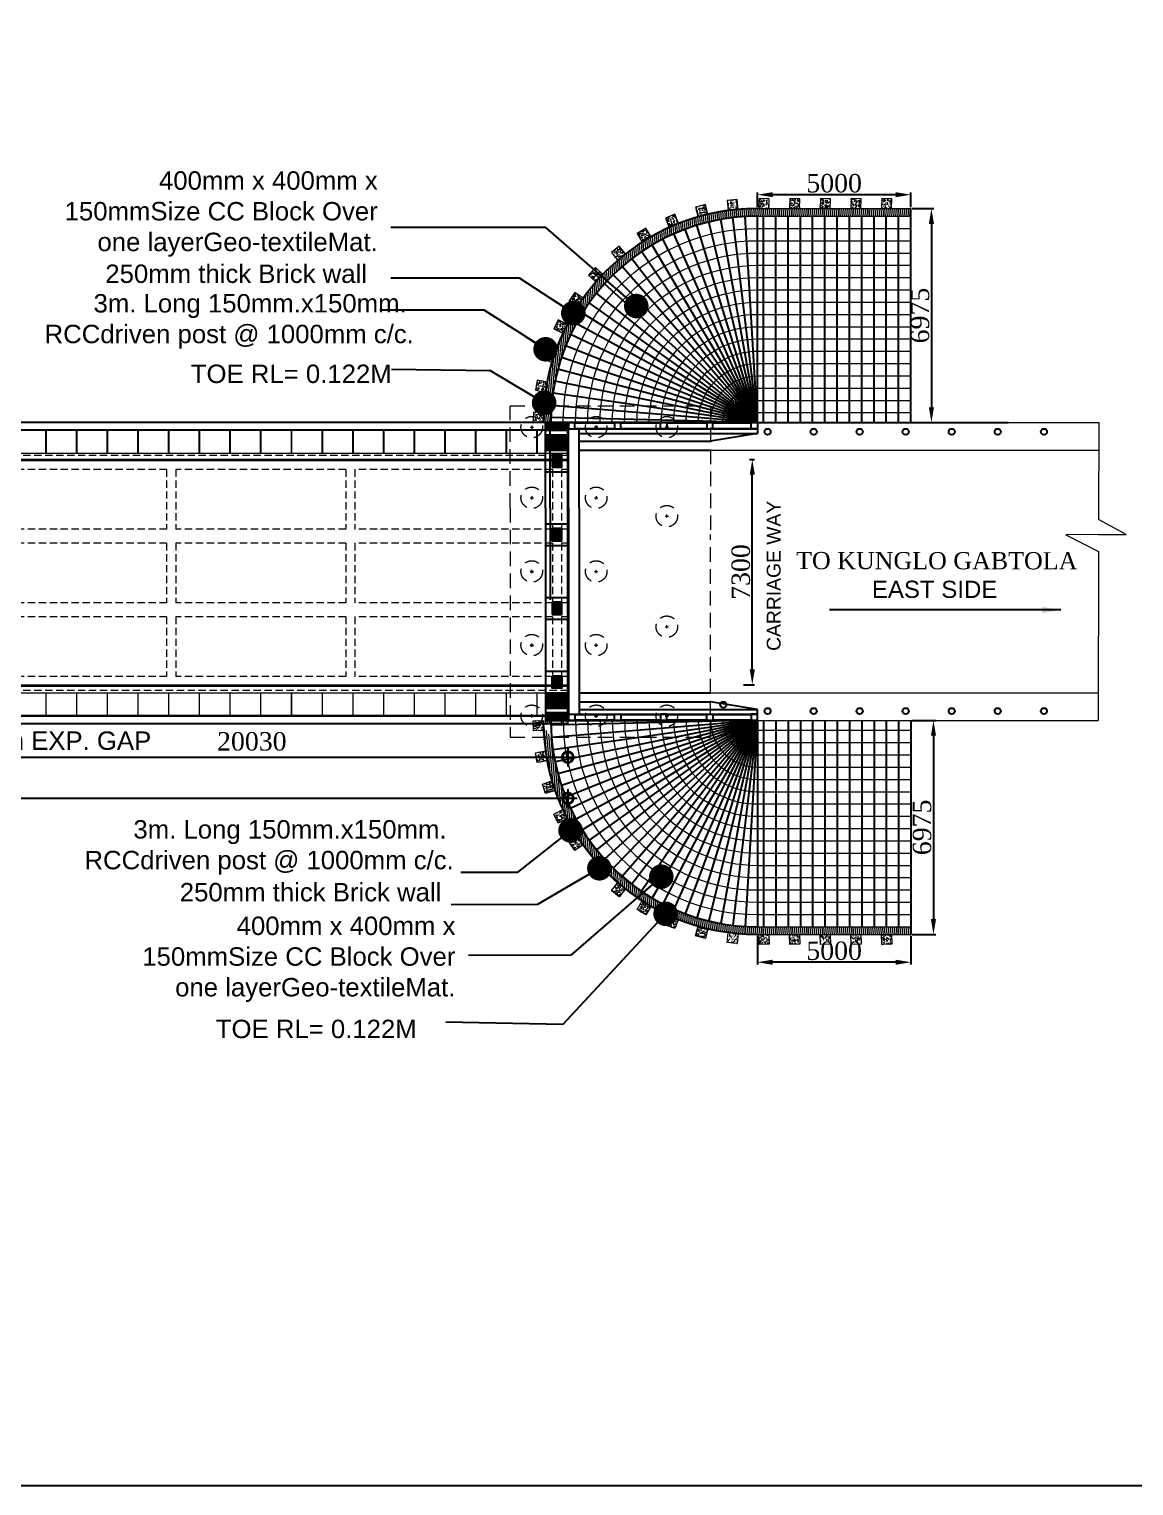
# Model space of a CAD drawing. Header units: millimetres. Extents: x -116975602006 to 5543032, y -156721783972 to 203313.
# Drawn here: x -437877 to -401891, y -92301 to -44842 of the extents above; entities that cross this region are included whole.
import ezdxf

# ---------------------------------------------------------------- set-up
doc = ezdxf.new("R2010")
doc.units = ezdxf.units.MM
doc.header["$LTSCALE"] = 250
doc.header["$PDMODE"] = 3
doc.header["$PDSIZE"] = -50
for name, pattern in [('ACAD_ISO03W100', [30, 12, -18]), ('DASHED', [19.05, 12.7, -6.35]), ('HIDDEN', [9.525, 6.35, -3.175])]:
    doc.linetypes.add(name, pattern=pattern)
for name, color, linetype in [('Abutment W Line', 11, 'Continuous'), ('Bearing  peat', 11, 'Continuous'), ('Deck Slab', 11, 'Continuous'), ('Dimision', 4, 'Continuous'), ('Extra Line', 134, 'Continuous'), ('Hatching', 65, 'Continuous'), ('Ralling', 6, 'Continuous'), ('Text', 7, 'Continuous')]:
    doc.layers.add(name, color=color, linetype=linetype)
for name, color, linetype, lineweight in [('Box', 30, 'Continuous', 13), ('Dimention', 7, 'Continuous', 25), ('Girder Line', 7, 'Continuous', 18), ('Railing', 6, 'Continuous', 13), ('RL', 7, 'Continuous', 18)]:
    doc.layers.add(name, color=color, linetype=linetype, lineweight=lineweight)
doc.styles.add('CH_TEXT', font='arial.ttf')
doc.styles.add('ROMANS', font='arial.ttf', dxfattribs={"height": 200})
doc.styles.get("Standard").update_dxf_attribs({"font": 'times.ttf'})
doc.dimstyles.new('dim_800', dxfattribs={"dimscale": 0, "dimtxt": 800, "dimasz": 300, "dimexe": 300, "dimexo": 300, "dimgap": 400, "dimtad": 1, "dimdec": 0, "dimtxsty": 'Standard', "dimblk": 'DOTSMALL', "dimcen": 2.5, "dimdle": 300, "dimclrd": 256, "dimclre": 256, "dimclrt": 256, "dimadec": 0, "dimazin": 0, "dimtfac": 1, "dimtdec": 0, "dimtix": 1, "dimtmove": 0, "dimatfit": 3, "dimldrblk": 'DOT', "dimfxl": 300, "dimfxlon": 1, "dimlwd": -1, "dimarcsym": 0})
doc.dimstyles.new('ISO-25', dxfattribs={"dimtxt": 75, "dimasz": 35, "dimexe": 75, "dimexo": 45.625, "dimgap": 20, "dimtad": 1, "dimtoh": 1, "dimdec": 0, "dimtxsty": 'Standard', "dimblk": 'DOT', "dimcen": 300, "dimclrd": 256, "dimclre": 256, "dimclrt": 256, "dimadec": 0, "dimazin": 0, "dimtfac": 1, "dimtdec": 0, "dimtix": 1, "dimtmove": 0, "dimatfit": 3, "dimldrblk": 'DOT', "dimfxl": 1, "dimlwd": -1, "dimarcsym": 0})
doc.dimstyles.get("Standard").update_dxf_attribs({"dimtxt": 500, "dimasz": 700, "dimexe": 80, "dimexo": 70, "dimgap": 30, "dimtad": 1, "dimdec": 0, "dimlfac": -1, "dimzin": 0, "dimdsep": 46, "dimtxsty": 'Standard', "dimcen": 400, "dimadec": 0, "dimazin": 0, "dimtfac": 1, "dimtdec": 0, "dimtix": 1, "dimtofl": 0, "dimtmove": 0, "dimatfit": 3, "dimfxl": 1, "dimtolj": 1, "dimtzin": 0, "dimarcsym": 0})
pattern_1 = [(45, (-398111.57, -66011.57), (-33.67596, 33.67596), [])]
pattern_2 = [(45, (-398111.57, -68411.57), (-33.67596, 33.67596), [])]
pattern_3 = [(0, (-397961.569, -68411.57), (0, 25.4), [])]

# ---------------------------------------------------------------- blocks, each defined once
blk = doc.blocks.new('edgh')
at = {"layer": 'Box', "linetype": 'Continuous', "lineweight": 20, "ltscale": 5}
for p, q in [((331789, 528973), (331789, 528973)), ((331789, 519173), (331789, 519173)), ((350425, 519173), (333581, 519173)), ((351752, 519173), (350702, 519173))]:
    blk.add_line(p, q, dxfattribs=at)
for points in [[(331794, 528718), (332784, 528718), (332784, 527978), (331794, 527978)], [(332794, 528718), (333784, 528718), (333784, 527978), (332794, 527978)], [(333794, 528718), (334784, 528718), (334784, 527978), (333794, 527978)], [(334794, 528718), (335784, 528718), (335784, 527978), (334794, 527978)], [(335794, 528718), (336784, 528718), (336784, 527978), (335794, 527978)], [(336794, 528718), (337784, 528718), (337784, 527978), (336794, 527978)], [(337794, 528718), (338784, 528718), (338784, 527978), (337794, 527978)], [(338794, 528718), (339784, 528718), (339784, 527978), (338794, 527978)], [(339794, 528718), (340784, 528718), (340784, 527978), (339794, 527978)], [(340794, 528718), (341784, 528718), (341784, 527978), (340794, 527978)], [(341794, 528718), (342784, 528718), (342784, 527978), (341794, 527978)], [(342794, 528718), (342784, 528718), (342784, 527978), (342794, 527978)], [(342794, 528718), (343784, 528718), (343784, 527978), (342794, 527978)], [(343794, 528718), (344784, 528718), (344784, 527978), (343794, 527978)], [(344794, 528718), (345784, 528718), (345784, 527978), (344794, 527978)], [(345794, 528718), (346784, 528718), (346784, 527978), (345794, 527978)], [(346794, 528718), (347784, 528718), (347784, 527978), (346794, 527978)], [(347794, 528718), (348784, 528718), (348784, 527978), (347794, 527978)], [(348794, 528718), (349784, 528718), (349784, 527978), (348794, 527978)], [(349794, 528718), (350784, 528718), (350784, 527978), (349794, 527978)], [(350794, 528718), (351784, 528718), (351784, 527978), (350794, 527978)], [(331794, 519428), (332784, 519428), (332784, 520168), (331794, 520168)], [(332794, 519428), (333784, 519428), (333784, 520168), (332794, 520168)], [(333794, 519428), (334784, 519428), (334784, 520168), (333794, 520168)], [(334794, 519428), (335784, 519428), (335784, 520168), (334794, 520168)], [(335794, 519428), (336784, 519428), (336784, 520168), (335794, 520168)], [(336794, 519428), (337784, 519428), (337784, 520168), (336794, 520168)], [(337794, 519428), (338784, 519428), (338784, 520168), (337794, 520168)], [(338794, 519428), (339784, 519428), (339784, 520168), (338794, 520168)], [(339794, 519428), (340784, 519428), (340784, 520168), (339794, 520168)], [(340794, 519428), (341784, 519428), (341784, 520168), (340794, 520168)], [(341794, 519428), (342784, 519428), (342784, 520168), (341794, 520168)], [(342794, 519428), (342784, 519428), (342784, 520168), (342794, 520168)], [(342794, 519428), (343784, 519428), (343784, 520168), (342794, 520168)], [(343794, 519428), (344784, 519428), (344784, 520168), (343794, 520168)], [(344794, 519428), (345784, 519428), (345784, 520168), (344794, 520168)], [(345794, 519428), (346784, 519428), (346784, 520168), (345794, 520168)], [(346794, 519428), (347784, 519428), (347784, 520168), (346794, 520168)], [(347794, 519428), (348784, 519428), (348784, 520168), (347794, 520168)], [(348794, 519428), (349784, 519428), (349784, 520168), (348794, 520168)], [(349794, 519428), (350784, 519428), (350784, 520168), (349794, 520168)], [(350794, 519428), (351784, 519428), (351784, 520168), (350794, 520168)]]:
    blk.add_lwpolyline(points, close=True, dxfattribs=at)
at = {"layer": 'Deck Slab'}
for p, q in [((331789, 528723), (351789, 528723)), ((351789, 519423), (331789, 519423))]:
    blk.add_line(p, q, dxfattribs=at)
blk.add_lwpolyline([(350902, 519173), (331789, 519173), (331789, 528973), (351789, 528973), (351789, 519173), (350262, 519173)], dxfattribs=at)
at = {"layer": 'Girder Line', "linetype": 'HIDDEN', "ltscale": 0.15}
for p, q in [((331789, 527898), (351789, 527898)), ((331789, 527448), (331989, 527448)), ((331989, 527448), (331989, 525498)), ((332289, 527448), (338722, 527448)), ((332289, 527448), (332289, 525498)), ((338722, 527448), (338722, 525498)), ((339022, 527448), (344556, 527448)), ((339022, 527448), (339022, 525498)), ((344556, 527448), (344556, 525498)), ((344856, 527448), (351289, 527448)), ((344856, 527448), (344856, 525498)), ((351289, 527448), (351289, 525498)), ((351589, 527448), (351589, 525498)), ((331789, 525498), (331989, 525498)), ((331789, 523073), (331789, 525373)), ((332289, 525498), (338722, 525498)), ((339022, 525498), (344556, 525498)), ((344856, 525498), (351289, 525498)), ((351589, 525498), (351789, 525498)), ((331789, 525048), (331989, 525048)), ((331989, 525048), (331989, 523098)), ((332289, 525048), (332289, 523098)), ((332289, 525048), (338722, 525048)), ((338722, 525048), (338722, 523098)), ((339022, 525048), (344556, 525048)), ((339022, 525048), (339022, 523098)), ((344556, 525048), (344556, 523098)), ((344856, 525048), (351289, 525048)), ((344856, 525048), (344856, 523098)), ((351289, 525048), (351289, 523098)), ((351589, 525048), (351589, 523098)), ((331789, 523098), (331989, 523098)), ((332289, 523098), (338722, 523098)), ((339022, 523098), (344556, 523098)), ((344856, 523098), (351289, 523098)), ((351589, 523098), (351789, 523098)), ((331789, 522648), (331989, 522648)), ((331989, 522648), (331989, 520698)), ((332289, 522648), (332289, 520698)), ((332289, 522648), (338722, 522648)), ((338722, 522648), (338722, 520698)), ((339022, 522648), (344556, 522648)), ((339022, 522648), (339022, 520698)), ((344556, 522648), (344556, 520698)), ((344856, 522648), (351289, 522648)), ((344856, 522648), (344856, 520698)), ((351289, 522648), (351289, 520698)), ((351589, 522648), (351589, 520698)), ((331789, 520698), (331989, 520698)), ((332289, 520698), (338722, 520698)), ((339022, 520698), (344556, 520698)), ((344856, 520698), (351289, 520698)), ((351589, 520698), (351789, 520698)), ((331789, 520248), (351789, 520248))]:
    blk.add_line(p, q, dxfattribs=at)
at = {"layer": 'Girder Line', "linetype": 'HIDDEN', "ltscale": 15}
for p, q in [((351589, 527448), (351789, 527448)), ((351589, 525048), (351789, 525048)), ((351589, 522648), (351789, 522648))]:
    blk.add_line(p, q, dxfattribs=at)
at = {"layer": 'Railing', "linetype": 'Continuous', "lineweight": 20, "ltscale": 5}
for p, q in [((331789, 527773), (351789, 527773)), ((331789, 527723), (351789, 527723)), ((331789, 520423), (351789, 520423)), ((331789, 520373), (351789, 520373))]:
    blk.add_line(p, q, dxfattribs=at)
for points in [[(331801, 519373), (331977, 519373), (331989, 519361), (331989, 519185), (331977, 519173), (331801, 519173), (331789, 519185), (331789, 519361)], [(331801, 519173), (331977, 519173), (331989, 519185), (331989, 519361), (331977, 519373), (331801, 519373), (331789, 519361), (331789, 519185)], [(331801, 519173), (331977, 519173), (331989, 519185), (331989, 519361), (331977, 519373), (331801, 519373), (331789, 519361), (331789, 519185)], [(331801, 519373), (331977, 519373), (331989, 519361), (331989, 519185), (331977, 519173), (331801, 519173), (331789, 519185), (331789, 519361)], [(331801, 519173), (331977, 519173), (331989, 519185), (331989, 519361), (331977, 519373), (331801, 519373), (331789, 519361), (331789, 519185)]]:
    blk.add_lwpolyline(points, close=True, dxfattribs=at)
blk = doc.blocks.new('_DotSmall')
at = {"color": 0, "linetype": 'ByBlock', "const_width": 0.5}
blk.add_lwpolyline([(-0.0625, 0, 1), (0.0625, 0, 1)], format="xyb", close=True, dxfattribs=at)
blk = doc.blocks.new('*D468')
at = {"layer": 'Defpoints', "color": 0, "ltscale": 5, "transparency": 16777216}
for p in [(-490391, -67998), (-420330, -67998), (-420330, -69901)]:
    blk.add_point(p, dxfattribs=at)
at = {"layer": 'Dimision', "lineweight": -2, "ltscale": 5, "transparency": 16777216}
for p, q in [((-490391, -69601), (-490391, -70201)), ((-420330, -69601), (-420330, -70201))]:
    blk.add_line(p, q, dxfattribs=at)
at = {"layer": 'Dimision', "ltscale": 5, "transparency": 16777216}
blk.add_line((-490691, -69901), (-420030, -69901), dxfattribs=at)
at = {"layer": 'Dimision', "ltscale": 5, "transparency": 16777216, "xscale": 700, "yscale": 700, "zscale": 700, "rotation": 180}
blk.add_blockref('_DotSmall', (-490391, -69901), dxfattribs=at)
at = {"layer": 'Dimision', "ltscale": 5, "transparency": 16777216, "xscale": 700, "yscale": 700, "zscale": 700}
blk.add_blockref('_DotSmall', (-420330, -69901), dxfattribs=at)
at = {"layer": 'Dimision', "ltscale": 5, "transparency": 16777216, "insert": (-455391, -69320), "char_height": 600, "attachment_point": 5}
blk.add_mtext('70060', dxfattribs=at)
blk = doc.blocks.new('_Dot')
at = {"color": 0, "linetype": 'ByBlock', "lineweight": -2}
blk.add_line((-0.5, 0), (-1, 0), dxfattribs=at)
at = {"color": 0, "linetype": 'ByBlock', "const_width": 0.5}
blk.add_lwpolyline([(-0.25, 0, 1), (0.25, 0, 1)], format="xyb", close=True, dxfattribs=at)
blk = doc.blocks.new('*D471')
at = {"layer": 'Defpoints', "color": 0, "ltscale": 5, "transparency": 16777216}
for p in [(-440361, -67461), (-420331, -67461), (-420331, -68560)]:
    blk.add_point(p, dxfattribs=at)
at = {"layer": 'Dimision', "lineweight": -2, "ltscale": 5, "transparency": 16777216}
for p, q in [((-440361, -68260), (-440361, -68860)), ((-420331, -68260), (-420331, -68860))]:
    blk.add_line(p, q, dxfattribs=at)
at = {"layer": 'Dimision', "ltscale": 5, "transparency": 16777216}
blk.add_line((-440661, -68560), (-420031, -68560), dxfattribs=at)
at = {"layer": 'Dimision', "ltscale": 5, "transparency": 16777216, "xscale": 700, "yscale": 700, "zscale": 700, "rotation": 180}
blk.add_blockref('_DotSmall', (-440361, -68560), dxfattribs=at)
at = {"layer": 'Dimision', "ltscale": 5, "transparency": 16777216, "xscale": 700, "yscale": 700, "zscale": 700}
blk.add_blockref('_DotSmall', (-420331, -68560), dxfattribs=at)
at = {"layer": 'Dimision', "ltscale": 5, "transparency": 16777216, "insert": (-430623, -68049), "char_height": 600, "attachment_point": 5}
blk.add_mtext('20030', dxfattribs=at)
blk = doc.blocks.new('gfffe')
at = {"true_color": 0xed1f24}
h = blk.add_hatch(dxfattribs=at)
h.set_pattern_fill('AR-CONC', color=240)
h.set_pattern_definition([(50, (5949314.33, 76386.58), (182.1847, -15.9391), [19.05, -209.55]), (355, (5949314.33, 76386.58), (-35.2434, 191.0568), [15.24, -167.6406]), (100.4514, (5949329.51, 76385.25), (146.9412, 175.1178), [16.19, -178.0902]), (46.1842, (5949314.33, 76437.38), (271.079, -42.0423), [28.575, -314.325]), (96.6356, (5949336.92, 76433.87), (237.404, 247.426), [24.285, -267.1356]), (351.1842, (5949314.33, 76437.38), (237.404, 247.426), [22.86, -251.46]), (21, (5949339.73, 76424.68), (151.6144, -102.2652), [19.05, -209.55]), (326, (5949339.73, 76424.68), (61.802, 184.188), [15.24, -167.64]), (71.4514, (5949352.36, 76416.15), (213.4164, 81.9228), [16.19, -178.09]), (37.5, (5949314.33, 76386.58), (3.0886, 84.55504), [0, -165.608, 0, -170.18, 0, -168.275]), (7.5, (5949314.33, 76386.58), (66.81966, 100.1806), [0, -97.028, 0, -161.798, 0, -64.135]), (327.5, (5949257.686, 76386.58), (135.5906, -5.72874), [0, -63.5, 0, -198.12, 0, -262.89]), (317.5, (5949232.29, 76386.58), (148.1292, 25.4265), [0, -82.55, 0, -131.572, 0, -186.69])])
h.paths.add_polyline_path([(5963085, 76844), (5962756, 76833), (5962767, 76504), (5963096, 76515)])
at = {"ltscale": 10}
blk.add_lwpolyline([(5962756, 76833), (5963085, 76844), (5963096, 76515), (5962767, 76504)], close=True, dxfattribs=at)
blk = doc.blocks.new('*U506')
at = {"layer": 'RL', "rotation": 270.0000000000042}
blk.add_blockref('gfffe', (-76504, 5962767), dxfattribs=at)
blk = doc.blocks.new('*U504')
at = {"layer": 'RL', "color": 0, "linetype": 'ByBlock', "lineweight": -2, "transparency": 16777216}
for p, rotation in [((5951256, 83479), 180), ((5952256, 83479), 180), ((5953256, 83479), 180), ((5954256, 83479), 180), ((5955256, 83479), 180), ((5956253, 83413), 172.1437275101996), ((5957231, 83206), 163.9292788344888), ((5958168, 82861), 155.714830158778), ((5959047, 82386), 147.5003814830672), ((5959849, 81791), 139.2859328073564), ((5960558, 81086), 131.0714841316456), ((5961159, 80288), 122.8570354559347), ((5961640, 79412), 114.642586780224), ((5961990, 78476), 106.4281381045132), ((5962203, 77500), 98.2136894288024), ((5962275, 76504), 89.9992407530916)]:
    blk.add_blockref('*U506', p, dxfattribs=dict(at, rotation=rotation))
blk = doc.blocks.new('*U502')
at = {"ltscale": 10}
blk.add_line((0, 6725), (1, 0), dxfattribs=at)
blk = doc.blocks.new('*U503')
at = {"color": 0, "linetype": 'ByBlock', "lineweight": -2, "transparency": 16777216}
for p, rotation in [((-416126, -51231), 197.0396370299124), ((-415740, -51125), 193.6317096239301), ((-415349, -51043), 190.2237822179475), ((-414953, -50983), 186.8158548119649), ((-414555, -50948), 183.4079274059825), ((-414155, -50936), 180), ((-417236, -51683), 207.2634192478594), ((-416875, -51510), 203.8554918418771), ((-416505, -51360), 200.4475644358947), ((-417924, -52091), 214.0792740598244), ((-417586, -51877), 210.6713466538419), ((-418558, -52577), 220.8951288717895), ((-418248, -52325), 217.4872014658067), ((-419130, -53136), 227.7109836837547), ((-418852, -52848), 224.3030562777721), ((-419390, -53440), 231.1189110897373), ((-419854, -54091), 237.9347659017022), ((-419632, -53758), 234.5268384957198), ((-420057, -54436), 241.3426933076847), ((-420238, -54792), 244.750620713667), ((-420398, -55159), 248.1585481196495), ((-420650, -55917), 254.9744029316145), ((-420535, -55534), 251.566475525632), ((-420743, -56307), 258.3823303375971), ((-420811, -56701), 261.7902577435796), ((-420857, -57098), 265.1981851495621), ((-420878, -57497), 268.6061125555447)]:
    blk.add_blockref('*U502', p, dxfattribs=dict(at, rotation=rotation))
blk = doc.blocks.new('*U501')
at = {"layer": 'RL', "rotation": 270.0000000000042}
blk.add_blockref('gfffe', (-76504, 5962767), dxfattribs=at)
blk = doc.blocks.new('*U505')
at = {"layer": 'RL', "color": 0, "linetype": 'ByBlock', "lineweight": -2, "transparency": 16777216}
for p, rotation in [((5951256, 83479), 180), ((5952256, 83479), 180), ((5953256, 83479), 180), ((5954256, 83479), 180), ((5955256, 83479), 180), ((5956253, 83413), 172.1437275101996), ((5957231, 83206), 163.9292788344888), ((5958168, 82861), 155.714830158778), ((5959047, 82386), 147.5003814830672), ((5959849, 81791), 139.2859328073564), ((5960558, 81086), 131.0714841316456), ((5961159, 80288), 122.8570354559347), ((5961640, 79412), 114.642586780224), ((5961990, 78476), 106.4281381045132), ((5962203, 77500), 98.2136894288024), ((5962275, 76504), 89.9992407530916)]:
    blk.add_blockref('*U501', p, dxfattribs=dict(at, rotation=rotation))
blk = doc.blocks.new('*U507')
at = {"ltscale": 10}
blk.add_line((0, 6725), (1, 0), dxfattribs=at)
blk = doc.blocks.new('*U508')
at = {"color": 0, "linetype": 'ByBlock', "lineweight": -2, "transparency": 16777216}
for p, rotation in [((46178, 414321), 186.8158548119649), ((46577, 414357), 183.4079274059825), ((46977, 414369), 180), ((44627, 413945), 200.4475644358947), ((45006, 414073), 197.0396370299124), ((45392, 414179), 193.6317096239301), ((45783, 414262), 190.2237822179475), ((43546, 413428), 210.6713466538419), ((43896, 413622), 207.2634192478594), ((44257, 413794), 203.8554918418771), ((42884, 412980), 217.4872014658067), ((43208, 413214), 214.0792740598244), ((42279, 412456), 224.3030562777721), ((42574, 412727), 220.8951288717895), ((42002, 412169), 227.7109836837547), ((41500, 411546), 234.5268384957198), ((41742, 411865), 231.1189110897373), ((41278, 411214), 237.9347659017022), ((41075, 410869), 241.3426933076847), ((40734, 410146), 248.1585481196495), ((40894, 410512), 244.750620713667), ((40597, 409770), 251.566475525632), ((40482, 409387), 254.9744029316145), ((40389, 408998), 258.3823303375971), ((40275, 408207), 265.1981851495621), ((40321, 408604), 261.7902577435796), ((40254, 407807), 268.6061125555447)]:
    blk.add_blockref('*U507', p, dxfattribs=dict(at, rotation=rotation))
blk = doc.blocks.new('*D510')
at = {"layer": 'Defpoints', "color": 0, "ltscale": 10, "transparency": 16777216}
for p in [(-414155, -74336), (-409155, -74336), (-414155, -75241, 0)]:
    blk.add_point(p, dxfattribs=at)
at = {"layer": 'Text', "lineweight": -2, "ltscale": 10, "transparency": 16777216}
for p, q in [((-414155, -74381, 0), (-414155, -75316, 0)), ((-409155, -74381, 0), (-409155, -75316, 0))]:
    blk.add_line(p, q, dxfattribs=at)
at = {"layer": 'Text', "ltscale": 10, "transparency": 16777216}
blk.add_line((-409655, -75241, 0), (-413655, -75241, 0), dxfattribs=at)
for points in [[(-413655, -75158, 0), (-413655, -75325, 0), (-414155, -75241, 0)], [(-409655, -75158, 0), (-409655, -75325, 0), (-409155, -75241, 0)]]:
    blk.add_solid(points, dxfattribs=at)
at = {"layer": 'Text', "ltscale": 10, "transparency": 16777216, "insert": (-411655, -74871, 0), "char_height": 600, "attachment_point": 5}
blk.add_mtext('5000', dxfattribs=at)
blk = doc.blocks.new('*D511')
at = {"layer": 'Defpoints', "color": 0, "ltscale": 10, "transparency": 16777216}
for p in [(-414155, -50236, 0), (-414155, -50686), (-409155, -50691)]:
    blk.add_point(p, dxfattribs=at)
at = {"layer": 'Text', "lineweight": -2, "ltscale": 10, "transparency": 16777216}
for p, q in [((-414155, -50640, 0), (-414155, -50161, 0)), ((-409155, -50646, 0), (-409155, -50161, 0))]:
    blk.add_line(p, q, dxfattribs=at)
at = {"layer": 'Text', "ltscale": 10, "transparency": 16777216}
blk.add_line((-409655, -50236, 0), (-413655, -50236, 0), dxfattribs=at)
for points in [[(-413655, -50153, 0), (-413655, -50319, 0), (-414155, -50236, 0)], [(-409655, -50153, 0), (-409655, -50319, 0), (-409155, -50236, 0)]]:
    blk.add_solid(points, dxfattribs=at)
at = {"layer": 'Text', "ltscale": 10, "transparency": 16777216, "insert": (-411655, -49866, 0), "char_height": 600, "attachment_point": 5}
blk.add_mtext('5000', dxfattribs=at)
blk = doc.blocks.new('*D509')
at = {"layer": 'Defpoints', "color": 0, "ltscale": 10, "transparency": 16777216}
for p in [(-414457, -58858), (-414321, -58858), (-414656, -66201)]:
    blk.add_point(p, dxfattribs=at)
at = {"layer": 'Text', "lineweight": -2, "ltscale": 10, "transparency": 16777216}
for p, q in [((-414411, -58858), (-414246, -58858)), ((-414610, -66201), (-414246, -66201))]:
    blk.add_line(p, q, dxfattribs=at)
at = {"layer": 'Text', "ltscale": 10, "transparency": 16777216}
blk.add_line((-414321, -65701), (-414321, -59358), dxfattribs=at)
for points in [[(-414405, -59358), (-414238, -59358), (-414321, -58858)], [(-414405, -65701), (-414238, -65701), (-414321, -66201)]]:
    blk.add_solid(points, dxfattribs=at)
at = {"layer": 'Text', "ltscale": 10, "transparency": 16777216, "insert": (-414693, -62529), "char_height": 600, "attachment_point": 5, "rotation": 90}
blk.add_mtext('7300', dxfattribs=at)
blk = doc.blocks.new('*D514')
at = {"layer": 'Defpoints', "color": 0, "ltscale": 10, "transparency": 16777216}
for p in [(-409155, -67361), (-409155, -74336), (-408419, -74336, 0)]:
    blk.add_point(p, dxfattribs=at)
at = {"layer": 'Text', "lineweight": -2, "ltscale": 10, "transparency": 16777216}
for p, q in [((-409110, -67361, 0), (-408344, -67361, 0)), ((-409110, -74336, 0), (-408344, -74336, 0))]:
    blk.add_line(p, q, dxfattribs=at)
at = {"layer": 'Text', "ltscale": 10, "transparency": 16777216}
blk.add_line((-408419, -67861, 0), (-408419, -73836, 0), dxfattribs=at)
for points in [[(-408502, -67861, 0), (-408336, -67861, 0), (-408419, -67361, 0)], [(-408502, -73836, 0), (-408336, -73836, 0), (-408419, -74336, 0)]]:
    blk.add_solid(points, dxfattribs=at)
at = {"layer": 'Text', "ltscale": 10, "transparency": 16777216, "insert": (-408790, -70848, 0), "char_height": 600, "attachment_point": 5, "rotation": 90}
blk.add_mtext('6975', dxfattribs=at)
blk = doc.blocks.new('*D515')
at = {"layer": 'Defpoints', "color": 0, "ltscale": 10, "transparency": 16777216}
for p in [(-409155, -50686), (-409155, -57661), (-408486, -57661, 0)]:
    blk.add_point(p, dxfattribs=at)
at = {"layer": 'Text', "lineweight": -2, "ltscale": 10, "transparency": 16777216}
for p, q in [((-409110, -50686, 0), (-408411, -50686, 0)), ((-409110, -57661, 0), (-408411, -57661, 0))]:
    blk.add_line(p, q, dxfattribs=at)
at = {"layer": 'Text', "ltscale": 10, "transparency": 16777216}
blk.add_line((-408486, -51186, 0), (-408486, -57161, 0), dxfattribs=at)
for points in [[(-408569, -51186, 0), (-408402, -51186, 0), (-408486, -50686, 0)], [(-408569, -57161, 0), (-408402, -57161, 0), (-408486, -57661, 0)]]:
    blk.add_solid(points, dxfattribs=at)
at = {"layer": 'Text', "ltscale": 10, "transparency": 16777216, "insert": (-408857, -54173, 0), "char_height": 600, "attachment_point": 5, "rotation": 90}
blk.add_mtext('6975', dxfattribs=at)

msp = doc.modelspace()

# ---------------------------------------------------------------- hatches: boundary and pattern name
at = {"layer": 'Hatching', "lineweight": 18, "true_color": 0x58ba48}
h = msp.add_hatch(dxfattribs=at)
h.set_pattern_fill('ANSI31', color=85, scale=20, angle=50)
h.set_pattern_definition([(95, (-6399850.45, -134164.534), (-63.2583633, -5.53438966), [])])
edge = h.paths.add_edge_path()
edge.add_line((-414155.3, -50685.8), (-409155.3, -50685.8))
edge.add_line((-409155.3, -50685.8), (-409155.3, -50935.8))
edge.add_line((-409155.3, -50935.8), (-414155.3, -50935.8))
edge.add_arc((-414157.2, -57658.7), 6722.9, 89.98372, 174.84608)
edge.add_line((-420852.9, -57054.8), (-421106.9, -57090.4))
edge.add_arc((-414165.6, -57649.7), 6963.9, 89.91544, 175.39342, ccw=False)
edge = h.paths.add_edge_path()
edge.add_line((-421106.9, -57090.4), (-420852.9, -57054.8))
edge.add_arc((-414155.3, -57660.8), 6725, 174.8298, 179.10176)
edge.add_arc((-421042.6, -57694.4), 214.3, 40.42202, 112.53319)
edge.add_line((-421124.8, -57496.4), (-421106.9, -57090.4))
edge = h.paths.add_edge_path()
edge.add_arc((-421042.6, -57694.4), 214.3, 40.42202, 112.53319, ccw=False)
edge.add_line((-420879.5, -57555.4), (-420880.3, -57660.8))
edge.add_line((-420880.3, -57660.8), (-421130.3, -57660.8))
edge.add_line((-421130.3, -57660.8), (-421124.8, -57496.4))
at = {"layer": 'Hatching', "linetype": 'Continuous', "ltscale": 3}
h = msp.add_hatch(dxfattribs=at)
h.set_pattern_fill('ANSI31', color=256, scale=15, style=2)
h.set_pattern_definition(pattern_1)
h.paths.add_polyline_path([(-420305.3, -57660.8), (-421055.3, -57660.8), (-421055.3, -57910.8), (-420305.3, -57910.8)])
h = msp.add_hatch(dxfattribs=at)
h.set_pattern_fill('ANSI31', color=256, scale=15, style=2)
h.set_pattern_definition(pattern_1)
h.paths.add_polyline_path([(-420305.3, -58060.8), (-421055.3, -58060.8), (-421055.3, -58560.8), (-420305.3, -58560.8)])
h = msp.add_hatch(dxfattribs=at)
h.set_pattern_fill('LINE,_I', color=256, scale=8, style=2)
h.set_pattern_definition([(0, (-397961.569, -66011.57), (0, 25.4), [])])
h.paths.add_polyline_path([(-420520.3, -58710.8), (-420680.3, -58710.8), (-420680.3, -58910.8), (-420520.3, -58910.8)])
h.paths.add_polyline_path([(-420680.3, -58910.8), (-420680.3, -58710.8), (-420840.3, -58710.8), (-420840.3, -58910.8)])
h.paths.add_polyline_path([(-420680.3, -58910.8), (-420840.3, -58910.8), (-420840.3, -59110.8), (-420680.3, -59110.8)])
h.paths.add_polyline_path([(-420680.3, -59110.8), (-420520.3, -59110.8), (-420520.3, -58910.8), (-420680.3, -58910.8)])
h = msp.add_hatch(dxfattribs=at)
h.set_pattern_fill('LINE,_I', color=256, scale=8, style=2)
h.set_pattern_definition(pattern_3)
h.paths.add_polyline_path([(-420520.3, -61110.8), (-420680.3, -61110.8), (-420680.3, -61310.8), (-420520.3, -61310.8)])
h.paths.add_polyline_path([(-420680.3, -61310.8), (-420680.3, -61110.8), (-420840.3, -61110.8), (-420840.3, -61310.8)])
h.paths.add_polyline_path([(-420680.3, -61310.8), (-420840.3, -61310.8), (-420840.3, -61510.8), (-420680.3, -61510.8)])
h.paths.add_polyline_path([(-420680.3, -61510.8), (-420520.3, -61510.8), (-420520.3, -61310.8), (-420680.3, -61310.8)])
h = msp.add_hatch(dxfattribs=at)
h.set_pattern_fill('LINE,_I', color=256, scale=8, style=2)
h.set_pattern_definition([(0, (-397961.569, -70811.57), (0, 25.4), [])])
h.paths.add_polyline_path([(-420520.3, -63510.8), (-420680.3, -63510.8), (-420680.3, -63710.8), (-420520.3, -63710.8)])
h.paths.add_polyline_path([(-420680.3, -63710.8), (-420680.3, -63510.8), (-420840.3, -63510.8), (-420840.3, -63710.8)])
h.paths.add_polyline_path([(-420680.3, -63710.8), (-420840.3, -63710.8), (-420840.3, -63910.8), (-420680.3, -63910.8)])
h.paths.add_polyline_path([(-420680.3, -63910.8), (-420520.3, -63910.8), (-420520.3, -63710.8), (-420680.3, -63710.8)])
h = msp.add_hatch(dxfattribs=at)
h.set_pattern_fill('LINE,_I', color=256, scale=8, style=2)
h.set_pattern_definition(pattern_3)
h.paths.add_polyline_path([(-420520.3, -66310.8), (-420680.3, -66310.8), (-420680.3, -66110.8), (-420520.3, -66110.8)])
h.paths.add_polyline_path([(-420680.3, -66110.8), (-420680.3, -66310.8), (-420840.3, -66310.8), (-420840.3, -66110.8)])
h.paths.add_polyline_path([(-420680.3, -66110.8), (-420840.3, -66110.8), (-420840.3, -65910.8), (-420680.3, -65910.8)])
h.paths.add_polyline_path([(-420680.3, -65910.8), (-420520.3, -65910.8), (-420520.3, -66110.8), (-420680.3, -66110.8)])
h = msp.add_hatch(dxfattribs=at)
h.set_pattern_fill('ANSI31', color=256, scale=15, style=2)
h.set_pattern_definition(pattern_2)
h.paths.add_polyline_path([(-420305.3, -66960.8), (-421055.3, -66960.8), (-421055.3, -66460.8), (-420305.3, -66460.8)])
at = {"layer": 'Hatching', "lineweight": 18, "true_color": 0x58ba48}
h = msp.add_hatch(dxfattribs=at)
h.set_pattern_fill('ANSI31', color=85, scale=20, angle=50)
h.set_pattern_definition([(95, (-6399850.45, -136564.534), (-63.2583633, -5.53438966), [])])
edge = h.paths.add_edge_path()
edge.add_line((-414155.3, -74335.8), (-409155.3, -74335.8))
edge.add_line((-409155.3, -74335.8), (-409155.3, -74085.8))
edge.add_line((-409155.3, -74085.8), (-414155.3, -74085.8))
edge.add_arc((-414157.2, -67362.9), 6722.9, 185.15392, 270.01628, ccw=False)
edge.add_line((-420852.9, -67966.9), (-421106.9, -67931.3))
edge.add_arc((-414165.6, -67372), 6963.9, 184.60658, 270.08456)
edge = h.paths.add_edge_path()
edge.add_line((-421106.9, -67931.3), (-420852.9, -67966.9))
edge.add_arc((-414155.3, -67360.8), 6725, 180.89824, 185.1702, ccw=False)
edge.add_arc((-421042.6, -67327.3), 214.3, 247.46681, 319.57798, ccw=False)
edge.add_line((-421124.8, -67525.3), (-421106.9, -67931.3))
edge = h.paths.add_edge_path()
edge.add_arc((-421042.6, -67327.3), 214.3, 247.46681, 319.57798)
edge.add_line((-420879.5, -67466.3), (-420880.3, -67360.8))
edge.add_line((-420880.3, -67360.8), (-421130.3, -67360.8))
edge.add_line((-421130.3, -67360.8), (-421124.8, -67525.3))
at = {"layer": 'Hatching', "linetype": 'Continuous', "ltscale": 3}
h = msp.add_hatch(dxfattribs=at)
h.set_pattern_fill('ANSI31', color=256, scale=15, style=2)
h.set_pattern_definition(pattern_2)
h.paths.add_polyline_path([(-420305.3, -67360.8), (-421055.3, -67360.8), (-421055.3, -67110.8), (-420305.3, -67110.8)])

# ---------------------------------------------------------------- linework, layer by layer
at = {"ltscale": 10}
for p, q in [((-409155.3, -57660.8), (-409155.3, -50685.8)), ((-413955.3, -57660.8), (-413955.3, -50935.8)), ((-413555.3, -57660.8), (-413555.3, -50935.8)), ((-413155.3, -57660.8), (-413155.3, -50935.8)), ((-412755.3, -57660.8), (-412755.3, -50935.8)), ((-412355.3, -57660.8), (-412355.3, -50935.8)), ((-411955.3, -57660.8), (-411955.3, -50935.8)), ((-411555.3, -57660.8), (-411555.3, -50935.8)), ((-411155.3, -57660.8), (-411155.3, -50935.8)), ((-410755.3, -57660.8), (-410755.3, -50935.8)), ((-410355.3, -57660.8), (-410355.3, -50935.8)), ((-409955.3, -57660.8), (-409955.3, -50935.8)), ((-409555.3, -57660.8), (-409555.3, -50935.8)), ((-415005.3, -57660.8, 0), (-405983.6, -57660.8, 0)), ((-413955.3, -67360.8), (-413955.3, -74085.8)), ((-413555.3, -67360.8), (-413555.3, -74085.8)), ((-413155.3, -67360.8), (-413155.3, -74085.8)), ((-412755.3, -67360.8), (-412755.3, -74085.8)), ((-412355.3, -67360.8), (-412355.3, -74085.8)), ((-411955.3, -67360.8), (-411955.3, -74085.8)), ((-411555.3, -67360.8), (-411555.3, -74085.8)), ((-411155.3, -67360.8), (-411155.3, -74085.8)), ((-410755.3, -67360.8), (-410755.3, -74085.8)), ((-410355.3, -67360.8), (-410355.3, -74085.8)), ((-409955.3, -67360.8), (-409955.3, -74085.8)), ((-409555.3, -67360.8), (-409555.3, -74085.8)), ((-409155.3, -67360.8), (-409155.3, -74335.8))]:
    msp.add_line(p, q, dxfattribs=at)
msp.add_lwpolyline([(-542820.2, 21394.1), (-349216.7, 21394.1), (-349216.7, -92300.7), (-542820.2, -92300.7)], close=True, dxfattribs=at)
for centre, radius, start, end in [((-414155.3, -57660.8), 6975, 90, 180), ((-414155.3, -57660.8), 6725, 90, 180), ((-414155.3, -67360.8), 6975, 180, 270), ((-414155.3, -67360.8), 6725, 180, 270)]:
    msp.add_arc(centre, radius, start, end, dxfattribs=at)
at = {"layer": 'Abutment W Line', "ltscale": 5}
for p, q in [((-421055.3, -57660.8), (-420305.3, -57660.8)), ((-421055.3, -60435.8), (-421055.3, -57660.8)), ((-421055.3, -57660.8), (-420305.3, -57660.8)), ((-420305.3, -60435.8), (-420305.3, -57660.8)), ((-419955.3, -60435.8), (-419955.3, -57860.8)), ((-414155.3, -57660.8), (-414155.3, -58010.8)), ((-421055.3, -57910.8), (-420305.3, -57910.8)), ((-421055.3, -58060.8), (-420305.3, -58060.8)), ((-419955.3, -58010.8), (-414155.3, -58010.8)), ((-419955.3, -58260.8), (-415680.3, -58260.8)), ((-421055.3, -58560.8), (-420305.3, -58560.8)), ((-419955.3, -58560.8), (-415680.3, -58560.8)), ((-421055.3, -59260.8), (-420305.3, -59260.8)), ((-421055.3, -60435.8), (-421055.3, -67360.8)), ((-420305.3, -60435.8), (-420305.3, -67360.8)), ((-419955.3, -60435.8), (-419955.3, -67160.8)), ((-421055.3, -60960.8), (-420305.3, -60960.8)), ((-421055.3, -61660.8), (-420305.3, -61660.8)), ((-421055.3, -63360.8), (-420305.3, -63360.8)), ((-421055.3, -64060.8), (-420305.3, -64060.8)), ((-421055.3, -65760.8), (-420305.3, -65760.8)), ((-421055.3, -66460.8), (-420305.3, -66460.8)), ((-419955.3, -66460.8), (-415680.3, -66460.8)), ((-419955.3, -66760.8), (-415680.3, -66760.8)), ((-421055.3, -66960.8), (-420305.3, -66960.8)), ((-421055.3, -67110.8), (-420305.3, -67110.8)), ((-421055.3, -67360.8), (-420305.3, -67360.8)), ((-421055.3, -67360.8), (-420305.3, -67360.8)), ((-421055.3, -67360.8), (-420305.3, -67360.8)), ((-419955.3, -67010.8), (-414155.3, -67010.8)), ((-419955.3, -67010.8), (-414155.3, -67010.8)), ((-414155.3, -67360.8), (-414155.3, -67010.8)), ((-414155.3, -67360.8), (-414155.3, -67010.8))]:
    msp.add_line(p, q, dxfattribs=at)
at = {"layer": 'Abutment W Line', "linetype": 'ACAD_ISO03W100'}
for q in [(-420905.3, -57660.8), (-420905.3, -67360.8)]:
    msp.add_line((-420905.3, -60435.8), q, dxfattribs=at)
at = {"layer": 'Abutment W Line', "ltscale": 10}
msp.add_line((-415323, -57660.8), (-410323, -57660.8), dxfattribs=at)
at = {"layer": 'Abutment W Line'}
for p, q in [((-414155.3, -58010.8), (-415680.3, -58260.8)), ((-414155.3, -67010.8), (-415680.3, -66760.8))]:
    msp.add_line(p, q, dxfattribs=at)
at = {"layer": 'Abutment W Line', "ltscale": 10}
for centre in [(-413823, -57960.9), (-412323, -57960.9), (-410823, -57960.9), (-409323, -57960.9), (-407823, -57960.9), (-406323, -57960.9), (-404823, -57960.9), (-415265, -66853.7), (-413823, -67060.9), (-412323, -67060.9), (-410823, -67060.9), (-409323, -67060.9), (-407823, -67060.9), (-406323, -67060.9), (-404823, -67060.9)]:
    msp.add_circle(centre, 100, dxfattribs=at)
at = {"layer": 'Bearing  peat', "linetype": 'Continuous'}
for points in [[(-420840.3, -59110.8), (-420520.3, -59110.8), (-420520.3, -58710.8), (-420840.3, -58710.8)], [(-420840.3, -61510.8), (-420520.3, -61510.8), (-420520.3, -61110.8), (-420840.3, -61110.8)], [(-420840.3, -63910.8), (-420520.3, -63910.8), (-420520.3, -63510.8), (-420840.3, -63510.8)], [(-420840.3, -65910.8), (-420520.3, -65910.8), (-420520.3, -66310.8), (-420840.3, -66310.8)]]:
    msp.add_lwpolyline(points, close=True, dxfattribs=at)
at = {"layer": 'Extra Line'}
for p, q in [((-419457.8, -57810.8), (-419352.8, -57810.8)), ((-419405.3, -57758.3), (-419405.3, -57838.3)), ((-417157.8, -57810.8), (-417052.8, -57810.8)), ((-417105.3, -57758.3), (-417105.3, -57838.3)), ((-421557.8, -62510.8), (-421452.8, -62510.8)), ((-421557.8, -64910.8), (-421452.8, -64910.8)), ((-419457.8, -67211.3), (-419352.8, -67211.3)), ((-419405.3, -67263.8), (-419405.3, -67156.1)), ((-417157.8, -67210.8), (-417052.8, -67210.8)), ((-417105.3, -67257.4), (-417105.3, -67158.3))]:
    msp.add_line(p, q, dxfattribs=at)
at = {"layer": 'Girder Line', "linetype": 'DASHED', "ltscale": 0.15}
for p, q in [((-422205.3, -57110.8), (-415680.3, -57110.8)), ((-422205.3, -60435.8), (-422205.3, -57110.8)), ((-415680.3, -57110.8), (-415680.3, -61310.8)), ((-421557.8, -57810.8), (-421452.8, -57810.8)), ((-421505.3, -57758.3), (-421505.3, -57863.3)), ((-421557.8, -60110.8), (-421452.8, -60110.8)), ((-421557.8, -60110.8), (-421452.8, -60110.8)), ((-421505.3, -60058.3), (-421505.3, -60110.8)), ((-421505.3, -60163.3), (-421505.3, -60110.8)), ((-419457.8, -60110.8), (-419352.8, -60110.8)), ((-419457.8, -60110.8), (-419352.8, -60110.8)), ((-419405.3, -60058.3), (-419405.3, -60110.8)), ((-419405.3, -60163.3), (-419405.3, -60110.8)), ((-422205.3, -60435.8), (-422205.3, -67910.8)), ((-417157.8, -60710.8), (-417052.8, -60710.8)), ((-417157.8, -60710.8), (-417052.8, -60710.8)), ((-417105.3, -60757.4), (-417105.3, -60658.3)), ((-415680.3, -67910.8), (-415680.3, -61310.8)), ((-421505.3, -62563.3), (-421505.3, -62458.3)), ((-419457.8, -62510.8), (-419352.8, -62510.8)), ((-419405.3, -62563.3), (-419405.3, -62458.3)), ((-417157.8, -64310.8), (-417052.8, -64310.8)), ((-417157.8, -64310.8), (-417052.8, -64310.8)), ((-417105.3, -64357.4), (-417105.3, -64258.3)), ((-421505.3, -64963.3), (-421505.3, -64858.3)), ((-419457.8, -64910.8), (-419352.8, -64910.8)), ((-419405.3, -64963.3), (-419405.3, -64858.3)), ((-421557.8, -67210.8), (-421452.8, -67210.8)), ((-421505.3, -67263.3), (-421505.3, -67158.3)), ((-422205.3, -67910.8), (-415680.3, -67910.8))]:
    msp.add_line(p, q, dxfattribs=at)
for centre in [(-421505.3, -57810.8), (-419405.3, -57810.8), (-417105.3, -57810.8), (-421505.3, -60110.8), (-419405.3, -60110.8), (-417105.3, -60710.8), (-421505.3, -62510.8), (-419405.3, -62510.8), (-417105.3, -64310.8), (-421505.3, -64910.8), (-419405.3, -64910.8), (-421505.3, -67210.8), (-419405.3, -67210.8), (-417105.3, -67210.8)]:
    msp.add_circle(centre, 350, dxfattribs=at)
at = {"layer": 'Ralling'}
for p, q in [((-414155.3, -57660.8), (-420305.3, -57660.8)), ((-420305.3, -57860.8), (-414155.3, -57860.8)), ((-420293.3, -57660.8), (-414155.3, -57660.8)), ((-420105.3, -57672.8), (-418805.3, -57672.8)), ((-420105.3, -57848.8), (-418805.3, -57848.8)), ((-418605.3, -57672.8), (-417305.3, -57672.8)), ((-418605.3, -57848.8), (-417305.3, -57848.8)), ((-417105.3, -57672.8), (-415805.3, -57672.8)), ((-417105.3, -57848.8), (-415805.3, -57848.8)), ((-415605.3, -57672.8), (-414355.3, -57672.8)), ((-415605.3, -57848.8), (-414355.3, -57848.8)), ((-420305.3, -67160.8), (-414155.3, -67160.8)), ((-414155.3, -67360.8), (-420305.3, -67360.8)), ((-420293.3, -67360.8), (-414155.3, -67360.8)), ((-420105.3, -67172.8), (-418805.3, -67172.8)), ((-420105.3, -67348.8), (-418805.3, -67348.8)), ((-418605.3, -67172.8), (-417305.3, -67172.8)), ((-418605.3, -67348.8), (-417305.3, -67348.8)), ((-417105.3, -67172.8), (-415805.3, -67172.8)), ((-417105.3, -67348.8), (-415805.3, -67348.8)), ((-415605.3, -67172.8), (-414355.3, -67172.8)), ((-415605.3, -67348.8), (-414355.3, -67348.8))]:
    msp.add_line(p, q, dxfattribs=at)
for points in [[(-420293.3, -57860.8), (-420117.3, -57860.8), (-420105.3, -57848.8), (-420105.3, -57672.8), (-420117.3, -57660.8), (-420293.3, -57660.8), (-420305.3, -57672.8), (-420305.3, -57848.8)], [(-418793.3, -57860.8), (-418617.3, -57860.8), (-418605.3, -57848.8), (-418605.3, -57672.8), (-418617.3, -57660.8), (-418793.3, -57660.8), (-418805.3, -57672.8), (-418805.3, -57848.8)], [(-417117.3, -57860.8), (-417293.3, -57860.8), (-417305.3, -57848.8), (-417305.3, -57672.8), (-417293.3, -57660.8), (-417117.3, -57660.8), (-417105.3, -57672.8), (-417105.3, -57848.8)], [(-415793.3, -57860.8), (-415617.3, -57860.8), (-415605.3, -57848.8), (-415605.3, -57672.8), (-415617.3, -57660.8), (-415793.3, -57660.8), (-415805.3, -57672.8), (-415805.3, -57848.8)], [(-414167.3, -57860.8), (-414343.3, -57860.8), (-414355.3, -57848.8), (-414355.3, -57672.8), (-414343.3, -57660.8), (-414167.3, -57660.8), (-414155.3, -57672.8), (-414155.3, -57848.8)], [(-420293.3, -67160.8), (-420117.3, -67160.8), (-420105.3, -67172.8), (-420105.3, -67348.8), (-420117.3, -67360.8), (-420293.3, -67360.8), (-420305.3, -67348.8), (-420305.3, -67172.8)], [(-418793.3, -67160.8), (-418617.3, -67160.8), (-418605.3, -67172.8), (-418605.3, -67348.8), (-418617.3, -67360.8), (-418793.3, -67360.8), (-418805.3, -67348.8), (-418805.3, -67172.8)], [(-417117.3, -67160.8), (-417293.3, -67160.8), (-417305.3, -67172.8), (-417305.3, -67348.8), (-417293.3, -67360.8), (-417117.3, -67360.8), (-417105.3, -67348.8), (-417105.3, -67172.8)], [(-415793.3, -67160.8), (-415617.3, -67160.8), (-415605.3, -67172.8), (-415605.3, -67348.8), (-415617.3, -67360.8), (-415793.3, -67360.8), (-415805.3, -67348.8), (-415805.3, -67172.8)], [(-414167.3, -67160.8), (-414343.3, -67160.8), (-414355.3, -67172.8), (-414355.3, -67348.8), (-414343.3, -67360.8), (-414167.3, -67360.8), (-414155.3, -67348.8), (-414155.3, -67172.8)]]:
    msp.add_lwpolyline(points, close=True, dxfattribs=at)
at = {"layer": 'RL', "ltscale": 0.5}
for p, q in [((-410323, -57660.9), (-403037.6, -57660.8)), ((-403037.6, -57660.7), (-403042.9, -60820.3)), ((-416833.1, -58560.8), (-403039.7, -58560.8)), ((-402143.4, -61310.8), (-403042.9, -60820.3)), ((-403047.2, -61310.8), (-404105.3, -61317.4)), ((-404105.3, -61317.4), (-403042.9, -61858.1)), ((-403047.2, -61310.8), (-402143.4, -61310.8)), ((-403047.2, -61310.8), (-402143.4, -61310.8)), ((-403042.9, -61858.1), (-403058.5, -67360.8)), ((-415978, -66460.8), (-403055.7, -66460.8)), ((-415978, -67360.8), (-403058.5, -67360.8))]:
    msp.add_line(p, q, dxfattribs=at)
for points in [[(-421130.3, -57660.9, -0.4142174), (-414155.3, -50685.8), (-409155.3, -50685.8)], [(-420880.3, -57660.9, -0.4142174), (-414155.3, -50935.8), (-409155.3, -50935.8)], [(-420480.3, -57660.9, -0.4142174), (-414155.3, -51335.8), (-409155.3, -51335.8)], [(-420080.3, -57660.9, -0.4142174), (-414155.3, -51735.8), (-409155.3, -51735.8)], [(-419680.3, -57660.9, -0.4142174), (-414155.3, -52135.8), (-409155.3, -52135.8)], [(-419280.3, -57660.9, -0.4142174), (-414155.3, -52535.8), (-409155.3, -52535.8)], [(-418880.3, -57660.9, -0.4142174), (-414155.3, -52935.8), (-409155.3, -52935.8)], [(-418480.3, -57660.9, -0.4142174), (-414155.3, -53335.8), (-409155.3, -53335.8)], [(-418080.3, -57660.9, -0.4142174), (-414155.3, -53735.8), (-409155.3, -53735.8)], [(-417680.3, -57660.9, -0.4142174), (-414155.3, -54135.8), (-409155.3, -54135.8)], [(-417280.3, -57660.9, -0.4142174), (-414155.3, -54535.8), (-409155.3, -54535.8)], [(-416880.3, -57660.9, -0.4142174), (-414155.3, -54935.8), (-409155.3, -54935.8)], [(-416480.3, -57660.9, -0.4142174), (-414155.3, -55335.8), (-409155.3, -55335.8)], [(-416080.3, -57660.9, -0.4142174), (-414155.3, -55735.8), (-409155.3, -55735.8)], [(-415680.3, -57660.9, -0.4142174), (-414155.3, -56135.8), (-409155.3, -56135.8)], [(-415280.3, -57660.9, -0.4142174), (-414155.3, -56535.8), (-409155.3, -56535.8)], [(-414880.3, -57660.8, -0.4142174), (-414155.3, -56935.8), (-409155.3, -56935.8)], [(-414480.3, -57660.8, -0.4142174), (-414155.3, -57335.8), (-409155.3, -57335.8)], [(-421130.3, -67360.7, 0.4142174), (-414155.3, -74335.8), (-409155.3, -74335.8)], [(-420880.3, -67360.8, 0.4142174), (-414155.3, -74085.8), (-409155.3, -74085.8)], [(-420480.3, -67360.8, 0.4142174), (-414155.3, -73685.8), (-409155.3, -73685.8)], [(-420080.3, -67360.8, 0.4142174), (-414155.3, -73285.8), (-409155.3, -73285.8)], [(-419680.3, -67360.8, 0.4142174), (-414155.3, -72885.8), (-409155.3, -72885.8)], [(-419280.3, -67360.8, 0.4142174), (-414155.3, -72485.8), (-409155.3, -72485.8)], [(-418880.3, -67360.8, 0.4142174), (-414155.3, -72085.8), (-409155.3, -72085.8)], [(-418480.3, -67360.8, 0.4142174), (-414155.3, -71685.8), (-409155.3, -71685.8)], [(-418080.3, -67360.8, 0.4142174), (-414155.3, -71285.8), (-409155.3, -71285.8)], [(-417680.3, -67360.8, 0.4142174), (-414155.3, -70885.8), (-409155.3, -70885.8)], [(-417280.3, -67360.8, 0.4142174), (-414155.3, -70485.8), (-409155.3, -70485.8)], [(-416880.3, -67360.8, 0.4142174), (-414155.3, -70085.8), (-409155.3, -70085.8)], [(-416480.3, -67360.8, 0.4142174), (-414155.3, -69685.8), (-409155.3, -69685.8)], [(-416080.3, -67360.8, 0.4142174), (-414155.3, -69285.8), (-409155.3, -69285.8)], [(-415680.3, -67360.8, 0.4142174), (-414155.3, -68885.8), (-409155.3, -68885.8)], [(-415280.3, -67360.8, 0.4142174), (-414155.3, -68485.8), (-409155.3, -68485.8)], [(-414880.3, -67360.8, 0.4142174), (-414155.3, -68085.8), (-409155.3, -68085.8)], [(-414480.3, -67360.8, 0.4142174), (-414155.3, -67685.8), (-409155.3, -67685.8)]]:
    msp.add_lwpolyline(points, format="xyb", dxfattribs=at)

# ---------------------------------------------------------------- block references
msp.add_blockref('*U503', (0, 0))
at = {"xscale": -1}
msp.add_blockref('edgh', (-88541.2, -586633.8), dxfattribs=at)
at = {"xscale": -1, "rotation": 180}
msp.add_blockref('*U508', (-461131.9, 340282.8), dxfattribs=at)
at = {"layer": 'RL', "xscale": -1}
msp.add_blockref('*U504', (5541144.4, -134164.5), dxfattribs=at)
at = {"layer": 'RL', "rotation": 180}
msp.add_blockref('*U505', (5541144.4, 9142.9), dxfattribs=at)

# ---------------------------------------------------------------- texts
at = {"layer": 'Dimision', "ltscale": 5, "insert": (-440373.1, -67722.5), "char_height": 600, "width": 11143.678, "attachment_point": 1, "style": 'ROMANS'}
msp.add_mtext('30mm EXP. GAP', dxfattribs=at)
at = {"layer": 'Text', "ltscale": 0.5, "char_height": 600, "style": 'ROMANS'}
for s, insert, width, attachment_point in [('400mm x 400mm x 150mmSize CC Block Over one layerGeo-textileMat.', (-426521.3, -52255.2, -9937.1), 11143.678, 9), ('250mm thick Brick wall', (-426872.5, -53119.4, -9937.1), 11143.678, 9), ('3m. Long 150mm.x150mm.  RCCdriven post @ 1000mm c/c.', (-425345.3, -55255.1, -9937.1), 12138.125, 9), ('3m. Long 150mm.x150mm.  RCCdriven post @ 1000mm c/c.', (-424045.9, -70612.7, -9937.1), 12138.125, 3), ('250mm thick Brick wall', (-424447.2, -72658, -9937.1), 11143.678, 3), ('400mm x 400mm x 150mmSize CC Block Over one layerGeo-textileMat.', (-423991.2, -73754.9, -9937.1), 11143.678, 3)]:
    msp.add_mtext(s, dxfattribs=dict(at, insert=insert, width=width, attachment_point=attachment_point))
at = {"layer": 'Text', "ltscale": 0.5, "char_height": 600, "attachment_point": 9, "style": 'ROMANS'}
for insert in [(-426066.7, -56379.4, -8669), (-425252.1, -77723, -8669)]:
    msp.add_mtext_dynamic_manual_height_columns('TOE RL= 0.122M', width=7002.666, gutter_width=625, heights=[0], dxfattribs=dict(at, insert=insert))
at = {"layer": 'Text', "ltscale": 10, "insert": (-413392.9, -65098.1), "char_height": 450, "attachment_point": 7, "rotation": 90, "style": 'CH_TEXT'}
msp.add_mtext_dynamic_manual_height_columns('CARRIAGE WAY', width=6190.119, gutter_width=625, heights=[0], dxfattribs=at)
at = {"layer": 'Text', "ltscale": 10, "insert": (-413483.1, -61873.8, 0), "char_height": 560, "attachment_point": 1, "rotation": 359.94475}
msp.add_mtext_dynamic_manual_height_columns('\\pi589.8231;TO KUNGLO GABTOLA {\\fArial|b0|i0|c0|p34; \\P\\pi3059.72544;EAST SIDE}', width=10102.098, gutter_width=625, heights=[0], dxfattribs=at)

# ---------------------------------------------------------------- dimensions: what is measured, and where the dimension line sits
at = {"layer": 'Dimision', "ltscale": 5}
for base, p1, p2, picture, middle in [((-420330.6, -68559.8), (-440360.6, -67460.8), (-420330.6, -67460.8), '*D471', (-430622.7, -68049.2)), ((-420330.3103, -69900.8096), (-490390.7938, -67997.6251), (-420330.3103, -67997.6251), '*D468', (-455390.552, -69320.195))]:
    dim = msp.add_linear_dim(base=base, p1=p1, p2=p2, dimstyle='dim_800', override={"dimscale": 1, "dimtxt": 600, "dimasz": 700, "dimgap": 200, "dimtmove": 2}, dxfattribs=at)
    dim.commit()
    dim.dimension.update_dxf_attribs({"geometry": picture, "text_midpoint": middle, "dimtype": 160})
at = {"layer": 'Text', "ltscale": 10}
for base, p1, p2, picture, middle in [((-414155.3, -50235.9, 0), (-409155.3, -50691.4), (-414155.3, -50685.8), '*D511', (-411655.3, -49865.7, 0)), ((-414155.3, -75241.3, 0), (-409155.3, -74335.8), (-414155.3, -74335.8), '*D510', (-411655.3, -74871.1, 0))]:
    dim = msp.add_linear_dim(base=base, p1=p1, p2=p2, dimstyle='ISO-25', override={"dimtxt": 600, "dimasz": 500, "dimgap": 65, "dimblk1": 'DotSmall', "dimfxl": 75}, dxfattribs=at)
    dim.commit()
    dim.dimension.update_dxf_attribs({"geometry": picture, "text_midpoint": middle})
for base, p1, p2, picture, middle in [((-408485.5, -57660.8, 0), (-409155.3, -50685.8), (-409155.3, -57660.8), '*D515', (-408856.6, -54173.3, 0)), ((-408419.1, -74335.8, 0), (-409155.3, -67360.8), (-409155.3, -74335.8), '*D514', (-408790.1, -70848.3, 0))]:
    dim = msp.add_linear_dim(base=base, p1=p1, p2=p2, angle=90, dimstyle='ISO-25', override={"dimtxt": 600, "dimasz": 500, "dimgap": 65, "dimblk1": 'DotSmall', "dimfxl": 75}, dxfattribs=at)
    dim.commit()
    dim.dimension.update_dxf_attribs({"geometry": picture, "text_midpoint": middle})
dim = msp.add_linear_dim(base=(-414321.5, -58857.9), p1=(-414655.6, -66200.8), p2=(-414457, -58857.9), angle=90, text='7300', dimstyle='ISO-25', override={"dimtxt": 600, "dimasz": 500, "dimgap": 65, "dimblk1": 'DotSmall', "dimfxl": 75}, dxfattribs=at)
dim.commit()
dim.dimension.update_dxf_attribs({"geometry": '*D509', "text_midpoint": (-414692.5, -62529.4)})

# ---------------------------------------------------------------- leaders
at = {"layer": 'Dimention'}
msp.add_leader([(-404267.6, -63765.7, 0), (-411806.9, -63758.4, 0)], dimstyle='Standard', override={"dimasz": 600, "dimfxl": 65, "dimfxlon": 1}, dxfattribs=at)
at = {"layer": 'Dimision', "ltscale": 5}
for points in [[(-418100.1, -53863.9, 0), (-421046.7, -51304.8, 0), (-426098.9, -51309.2, 0)], [(-420150.7, -54096.3, -9937.1), (-421903.3, -52957.9, -9937.1), (-426100.1, -52957.9, -9937.1)], [(-421054.2, -55272.2, -9937.1), (-423053.9, -53998.1, -9937.1), (-426448.7, -53993.4, -9937.1)], [(-421100.6, -57017.7, -9937.1), (-422850.4, -55972.4, -9937.1), (-426072.8, -55927.8, -9937.1)], [(-420239.5, -70946.9, -9937.1), (-421980.8, -72319.5, -9937.1), (-423810.3, -72320.8, -9937.1)], [(-419301.2, -72180.8, -9937.1), (-421313.3, -73363.4, -9937.1), (-424134.2, -73370.6, -9937.1)], [(-417285.4, -72455.3, 0), (-420232.1, -75014.3, 0), (-423568.6, -75024.3, 0)], [(-417145.4, -73662.4, -9937.1), (-420495.4, -77274.3, -9937.1), (-424299.9, -77193.3, -9937.1)]]:
    msp.add_leader(points, dimstyle='ISO-25', override={"dimasz": 800, "dimtad": 0}, dxfattribs=at)

doc.saveas('drawing.dxf')
